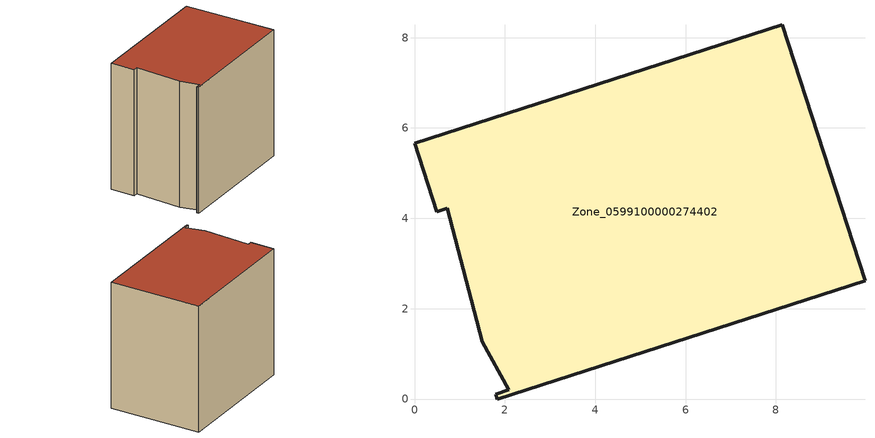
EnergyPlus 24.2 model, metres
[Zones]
Zone_0599100000274402
 floor ground (C_G): 2.09,0.2 1.5,1.26 0.72,4.23 0.49,4.15 0,5.66 8.14,8.28 9.97,2.62 1.83,0 1.79,0.11 z3.42
 wall outside (C_F): 1.83,0 9.97,2.62 8.14,8.28 0,5.66 0.49,4.15 0.72,4.23 1.5,1.26 2.09,0.2 1.79,0.11 1.83,0 z3.42:11.68
 roof outside (C_R): 1.5,1.26 2.09,0.2 1.79,0.11 1.83,0 9.97,2.62 8.14,8.28 0,5.66 0.49,4.15 0.72,4.23 z11.68
[BUILDING]
Pand.0599100000274402: North Axis=0; Terrain=City; Loads Convergence Tolerance Value=0.04; Temperature Convergence Tolerance Value=0.4; Solar Distribution=FullExterior; Maximum Number of Warmup Days=25; Minimum Number of Warmup Days=1
[Site:Location]
Rotterdam.The.Hague.AP_ZH_NLD Design_Conditions: Latitude=51.96; Longitude=4.45; Time Zone=1; Elevation=-4.5
[SITE:GROUNDTEMPERATURE:BUILDINGSURFACE]
18, 18, 18, 18, 18, 18, 18, 18, 18, 18, 18, 18
[MATERIAL] Thermal Absorptance=0.9; Solar Absorptance=0.7; Visible Absorptance=0.7
Name | Roughness | Thickness | Conductivity | Density | Specific Heat
G.TI.1965-1974 | MediumSmooth | 0.15 | 0.882353 | 540 | 1210
F.TI.1965-1974 | Rough | 0.3 | 0.697674 | 1920 | 840
R.TI.1965-1974 | MediumRough | 0.2 | 0.232558 | 1500 | 1000
[CONSTRUCTION]
C_G: G.TI.1965-1974
C_F: F.TI.1965-1974
C_R: R.TI.1965-1974
[ZONE]
Zone_0599100000274402: Type=1; Multiplier=1; Ceiling Height=Autocalculate; Volume=Autocalculate; Floor Area=autocalculate; Part of Total Floor Area=Yes
[ZONEINFILTRATION:DESIGNFLOWRATE]
Infil_Zone_0599100000274402: Zone or ZoneList or Space or SpaceList=Zone_0599100000274402; Schedule=AlwaysOn; Design Flow Rate Calculation Method=Flow/Area; Flow Rate per Floor Area=0.003; Constant Term Coefficient=1; Temperature Term Coefficient=0; Velocity Term Coefficient=0; Velocity Squared Term Coefficient=0
[HVACTEMPLATE:ZONE:IDEALLOADSAIRSYSTEM]
Zone_0599100000274402: Maximum Heating Supply Air Temperature=50; Minimum Cooling Supply Air Temperature=13; Maximum Heating Supply Air Humidity Ratio=0.0156; Minimum Cooling Supply Air Humidity Ratio=0.0077; Heating Limit=NoLimit; Cooling Limit=NoLimit; Dehumidification Control Type=ConstantSensibleHeatRatio; Cooling Sensible Heat Ratio=0.7; Dehumidification Setpoint=60; Humidification Control Type=None; Humidification Setpoint=30; Outdoor Air Method=None; Outdoor Air Flow Rate per Person=0.00944; Outdoor Air Flow Rate per Zone Floor Area=0; Outdoor Air Flow Rate per Zone=0; Demand Controlled Ventilation Type=None; Outdoor Air Economizer Type=NoEconomizer; Heat Recovery Type=None; Sensible Heat Recovery Effectiveness=0.7; Latent Heat Recovery Effectiveness=0.65
[ZONECONTROL:THERMOSTAT]
ThermostatControl_Zone_0599100000274402: Zone or ZoneList=Zone_0599100000274402; Control Type Schedule=DualSetpointControlType; Control 1=Thermostat_Zone_0599100000274402; Temperature Difference Between Cutout And Setpoint=0
[THERMOSTATSETPOINT:DUALSETPOINT]
Thermostat_Zone_0599100000274402: Heating Setpoint Temperature Schedule=HeatingSetpoint_Zone_0599100000274402; Cooling Setpoint Temperature Schedule=CoolingSetpoint_Zone_0599100000274402
[SCHEDULE:COMPACT]
HeatingSetpoint_Zone_0599100000274402: Through: 12/31, For: AllDays, Until: 24:00, 21
CoolingSetpoint_Zone_0599100000274402: Through: 12/31, For: AllDays, Until: 24:00, 24
DualSetpointControlType: Through: 12/31, For: AllDays, Until: 24:00, 4
AlwaysOn: Through: 12/31, For: AllDays, Until: 24:00, 1
